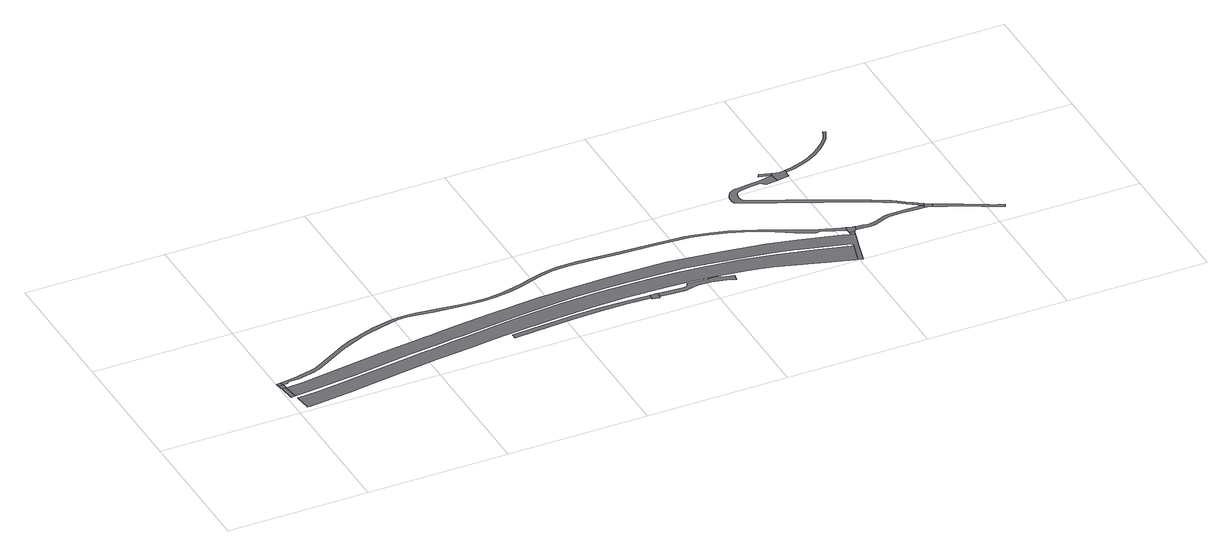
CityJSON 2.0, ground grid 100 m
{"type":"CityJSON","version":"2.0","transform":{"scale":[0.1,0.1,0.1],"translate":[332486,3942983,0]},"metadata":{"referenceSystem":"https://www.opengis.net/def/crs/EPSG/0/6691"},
"CityObjects":{
"road1":{"type":"Road","geometry":[{"type":"MultiSurface","lod":"1","boundaries":[[[0,1,2,3]]]}]},
"road2":{"type":"Road","attributes":{"RoadStructureAttribute.sectionType":"6"},"geometry":[{"type":"MultiSurface","lod":"1","boundaries":[[[4,5,6,7,8,9,0,3]]]}]},
"road3":{"type":"Road","geometry":[{"type":"MultiSurface","lod":"1","boundaries":[[[10,11,7,6]]]}]},
"road4":{"type":"Road","attributes":{"function":"3","RoadStructureAttribute.sectionType":"6"},"geometry":[{"type":"MultiSurface","lod":"1","boundaries":[[[12,13,14,15,16,17,18,19,20,21,22,23,24,25,26,27,28,29,30,31,32,33,34,35,36,37,38,39,40,41,42,43,44,45,46,47,48,49,50,51,52,53,54,55,56,57,58,59,60]]]}]},
"road5":{"type":"Road","attributes":{"RoadStructureAttribute.sectionType":"6"},"geometry":[{"type":"MultiSurface","lod":"1","boundaries":[[[2,61,62,63,64,65,66,67,68,69,70,71,72,73,74,75,76,77,78,79,80,81,82,36,35,83,84,85,86,87,88,89,90,91,92,93,94,95,96,97,98,99,100,101,102,103,3]]]}]},
"road6":{"type":"Road","attributes":{"RoadStructureAttribute.sectionType":"1"},"geometry":[{"type":"MultiSurface","lod":"1","boundaries":[[[104,105,106,107,108,109,110,111,112,113,114,115,116,117]]]}]},
"road7":{"type":"Road","attributes":{"RoadStructureAttribute.sectionType":"1"},"geometry":[{"type":"MultiSurface","lod":"1","boundaries":[[[118,119,120,121,122,123,124,125,126,127,128,129,130,131,132,133,134,135,136,137,138,139,140,141,142,143,144,145,146,147,148,149,150,151,152,153,154,155,156,157,158,159,160,161,162,163,164,165,166,167,168,169,170,10,6,171,172,173,174,175,176,177,178,179,180,181,182,183,184,185,186,187,188,189,190,191,192,193,194,195,196,197,198,199,200,201,202,203,204,205,206,207,208,209,210,211,212,213,214]]]}]},
"road8":{"type":"Road","geometry":[{"type":"MultiSurface","lod":"1","boundaries":[[[215,216,111,110,217,218,219]]]}]},
"road9":{"type":"Road","attributes":{"RoadStructureAttribute.sectionType":"1"},"geometry":[{"type":"MultiSurface","lod":"1","boundaries":[[[220,221,222,223,224,225,226,227,228,229,230,231,232,233,234,235,236,237,238,239,240,241,215,219]]]}]},
"road10":{"type":"Road","geometry":[{"type":"MultiSurface","lod":"1","boundaries":[[[242,243,244,245,87,86]]]}]},
"road11":{"type":"Road","geometry":[{"type":"MultiSurface","lod":"1","boundaries":[[[246,247,248,249,244,243,250,251,252,253,254,255,256,118,214]]]}]},
"road12":{"type":"Road","attributes":{"RoadStructureAttribute.sectionType":"1"},"geometry":[{"type":"MultiSurface","lod":"1","boundaries":[[[257,258,259,260]]]}]},
"road13":{"type":"Road","geometry":[{"type":"MultiSurface","lod":"1","boundaries":[[[261,262,263,257,260,264,265,266,267,268,269]]]}]},
"road14":{"type":"Road","attributes":{"RoadStructureAttribute.sectionType":"1"},"geometry":[{"type":"MultiSurface","lod":"1","boundaries":[[[270,271,272,273,274,275,276,277,278,279,280,281,282,283,284,285,286,287,288,289,290,291,292,293,294,295,296,297,298,299,300,301,302,303,304,305,306,307,308,309,310,311,312,313,314,315,316,317,318,319,320,321,322,323,324,325,326,327,328,329,330,331,332,333,334,335,336,337,264,260]]]}]},
"road15":{"type":"Road","attributes":{"RoadStructureAttribute.sectionType":"1"},"geometry":[{"type":"MultiSurface","lod":"1","boundaries":[[[338,339,340,341,342,343,344,345,346,347,348,349,350,351,352,353,254,253,354,355,356,357,358,359,360,361,362,363,364,365,366,367,368,369,303]]]}]},
"road16":{"type":"Road","attributes":{"RoadStructureAttribute.sectionType":"1"},"geometry":[{"type":"MultiSurface","lod":"1","boundaries":[[[268,370,371,372,373,374,375,376,377,378,379,380,381,382,383,384,385,386,269]]]}]},
"road17":{"type":"Road","geometry":[{"type":"MultiSurface","lod":"1","boundaries":[[[387,304,303,369,388,389,390,391,392]]]}]},
"road18":{"type":"Road","attributes":{"RoadStructureAttribute.sectionType":"1"},"geometry":[{"type":"MultiSurface","lod":"1","boundaries":[[[391,393,394,395,396,397,398,399,400,401,402,403,404,405,406,392]]]}]}
},
"vertices":[
[17,295,0],[29,187,0],[59,189,0],[47,297,0],
[45,313,0],[43,332,0],[42,337,0],[12,334,0],[13,329,0],[16,306,0],
[40,363,0],[10,360,0],
[94,41,0],[433,78,0],[450,80,0],[1056,164,0],[1102,170,0],[1202,181,0],[1309,192,0],[1482,211,0],[1604,224,0],[1963,249,0],[2037,254,0],[2259,267,0],[2477,270,0],[2724,261,0],[2913,250,0],[3099,233,0],[3305,203,0],[3394,186,0],[3465,172,0],[3755,79,0],[3792,68,0],[3860,48,0],[3975,14,0],[3991,10,0],[4033,158,0],[4022,162,0],[3843,213,0],[3756,236,0],[3524,295,0],[3305,333,0],[3047,368,0],[2897,381,0],[2705,394,0],[2334,399,0],[2054,389,0],[1800,368,0],[1690,358,0],[1648,353,0],[1348,317,0],[1325,314,0],[1231,302,0],[1072,281,0],[1056,279,0],[991,271,0],[942,265,0],[380,193,0],[213,171,0],[62,160,0],[76,39,0],
[147,196,0],[447,228,0],[495,233,0],[935,295,0],[1055,308,0],[1214,326,0],[1249,330,0],[1322,337,0],[1605,368,0],[1797,389,0],[2154,419,0],[2420,425,0],[2708,418,0],[2935,407,0],[3061,389,0],[3308,352,0],[3527,314,0],[3665,284,0],[3766,258,0],[3940,210,0],[4029,185,0],[4040,182,0],[4024,0,0],[4066,149,0],[4073,172,0],[4103,278,0],[4070,288,0],[4024,301,0],[3738,376,0],[3537,425,0],[3270,468,0],[2871,518,0],[2468,528,0],[1959,515,0],[1592,482,0],[1345,454,0],[1197,437,0],[1139,430,0],[1103,426,0],[1054,421,0],[745,387,0],[739,386,0],[170,306,0],
[1620,167,0],[1768,178,0],[2044,195,0],[2118,198,0],[2252,202,0],[2433,199,0],[2607,192,0],[2608,227,0],[2434,234,0],[2252,237,0],[2043,230,0],[2024,229,0],[1765,213,0],[1617,202,0],
[4078,368,0],[4054,375,0],[4025,386,0],[4009,391,0],[3955,410,0],[3920,422,0],[3913,426,0],[3829,461,0],[3813,468,0],[3760,491,0],[3668,540,0],[3561,590,0],[3468,630,0],[3381,663,0],[3266,695,0],[3171,717,0],[3105,725,0],[2911,737,0],[2601,756,0],[2521,763,0],[2356,773,0],[2213,776,0],[2163,770,0],[2087,751,0],[2031,737,0],[1981,721,0],[1928,702,0],[1816,674,0],[1752,663,0],[1659,654,0],[1564,654,0],[1473,661,0],[1363,673,0],[1308,680,0],[1255,687,0],[1169,697,0],[1096,704,0],[1046,703,0],[991,699,0],[851,668,0],[749,634,0],[714,622,0],[651,600,0],[573,564,0],[533,542,0],[322,422,0],[306,415,0],[283,407,0],[221,393,0],[192,386,0],[177,383,0],[161,381,0],[48,364,0],[76,339,0],[86,351,0],[163,353,0],[182,355,0],[198,358,0],[291,380,0],[317,389,0],[335,397,0],[586,540,0],[594,543,0],[760,612,0],[768,616,0],[903,653,0],[1022,679,0],[1096,682,0],[1263,660,0],[1268,660,0],[1504,635,0],[1607,633,0],[1704,637,0],[1825,652,0],[1910,676,0],[1995,702,0],[2074,727,0],[2162,746,0],[2284,752,0],[2440,745,0],[2642,732,0],[2869,720,0],[3054,711,0],[3130,703,0],[3221,686,0],[3364,646,0],[3468,610,0],[3598,553,0],[3759,456,0],[3883,398,0],[3911,399,0],[3998,367,0],[3999,367,0],[4031,354,0],[4051,347,0],[4062,341,0],[4069,337,0],
[2664,224,0],[2654,225,0],[2605,182,0],[2654,173,0],[2661,185,0],
[2690,182,0],[2757,177,0],[2844,171,0],[2913,192,0],[2945,196,0],[3032,192,0],[3130,167,0],[3153,160,0],[3189,144,0],[3198,188,0],[3117,212,0],[3116,212,0],[3093,223,0],[3094,228,0],[3032,234,0],[3031,229,0],[2885,241,0],[2873,220,0],[2868,214,0],[2862,211,0],[2856,210,0],[2846,209,0],
[4109,299,0],[4111,306,0],[4076,309,0],[4076,308,0],
[4073,332,0],[4076,327,0],[4076,318,0],[4076,316,0],[4113,309,0],[4117,313,0],[4123,317,0],[4129,318,0],[4135,354,0],[4122,356,0],[4098,362,0],
[3914,1130,0],[3836,1154,0],[3821,1130,0],[3907,1108,0],
[4002,1123,0],[3969,1118,0],[3924,1127,0],[3918,1044,0],[3995,1054,0],[4004,1055,0],[4004,1095,0],[4012,1104,0],[4007,1125,0],
[3854,1098,0],[3810,1090,0],[3797,1088,0],[3718,1079,0],[3657,1075,0],[3621,1068,0],[3583,1052,0],[3563,1026,0],[3551,997,0],[3549,956,0],[3555,935,0],[3569,925,0],[3596,911,0],[3633,895,0],[3761,835,0],[3800,817,0],[3831,803,0],[3867,786,0],[3906,768,0],[3945,750,0],[3998,726,0],[4005,723,0],[4074,691,0],[4198,633,0],[4282,593,0],[4330,570,0],[4381,544,0],[4422,523,0],[4502,472,0],[4547,441,0],[4581,417,0],[4610,398,0],[4629,387,0],[4639,380,0],[4651,398,0],[4592,437,0],[4547,468,0],[4505,497,0],[4476,516,0],[4468,521,0],[4423,547,0],[4408,555,0],[4362,579,0],[4283,617,0],[4238,638,0],[4187,663,0],[4123,696,0],[4070,723,0],[4015,749,0],[3953,778,0],[3947,781,0],[3868,817,0],[3824,837,0],[3791,852,0],[3764,865,0],[3727,881,0],[3660,912,0],[3632,925,0],[3614,940,0],[3609,950,0],[3605,978,0],[3610,1004,0],[3620,1022,0],[3636,1033,0],[3657,1041,0],[3721,1052,0],[3800,1061,0],[3831,1033,0],
[4612,381,0],[4541,384,0],[4491,387,0],[4466,388,0],[4426,388,0],[4401,386,0],[4385,385,0],[4367,381,0],[4349,376,0],[4324,366,0],[4289,351,0],[4269,345,0],[4245,343,0],[4218,344,0],[4188,347,0],[4148,352,0],[4134,319,0],[4213,312,0],[4250,312,0],[4270,316,0],[4298,327,0],[4334,343,0],[4357,352,0],[4373,356,0],[4389,360,0],[4403,361,0],[4427,363,0],[4465,363,0],[4490,362,0],[4539,359,0],[4610,356,0],[4637,355,0],
[4078,1118,0],[4150,1141,0],[4199,1162,0],[4260,1197,0],[4312,1237,0],[4358,1282,0],[4400,1329,0],[4431,1391,0],[4436,1403,0],[4417,1409,0],[4408,1386,0],[4385,1339,0],[4341,1289,0],[4274,1232,0],[4204,1188,0],[4148,1165,0],[4063,1137,0],
[4679,379,0],[4647,354,0],[4652,354,0],[4666,352,0],[4686,345,0],[4695,368,0],
[4772,302,0],[4863,260,0],[4976,202,0],[5012,185,0],[5037,172,0],[5066,159,0],[5107,140,0],[5115,158,0],[5074,177,0],[5046,190,0],[5021,203,0],[4987,222,0],[4873,283,0],[4783,324,0]
]}
